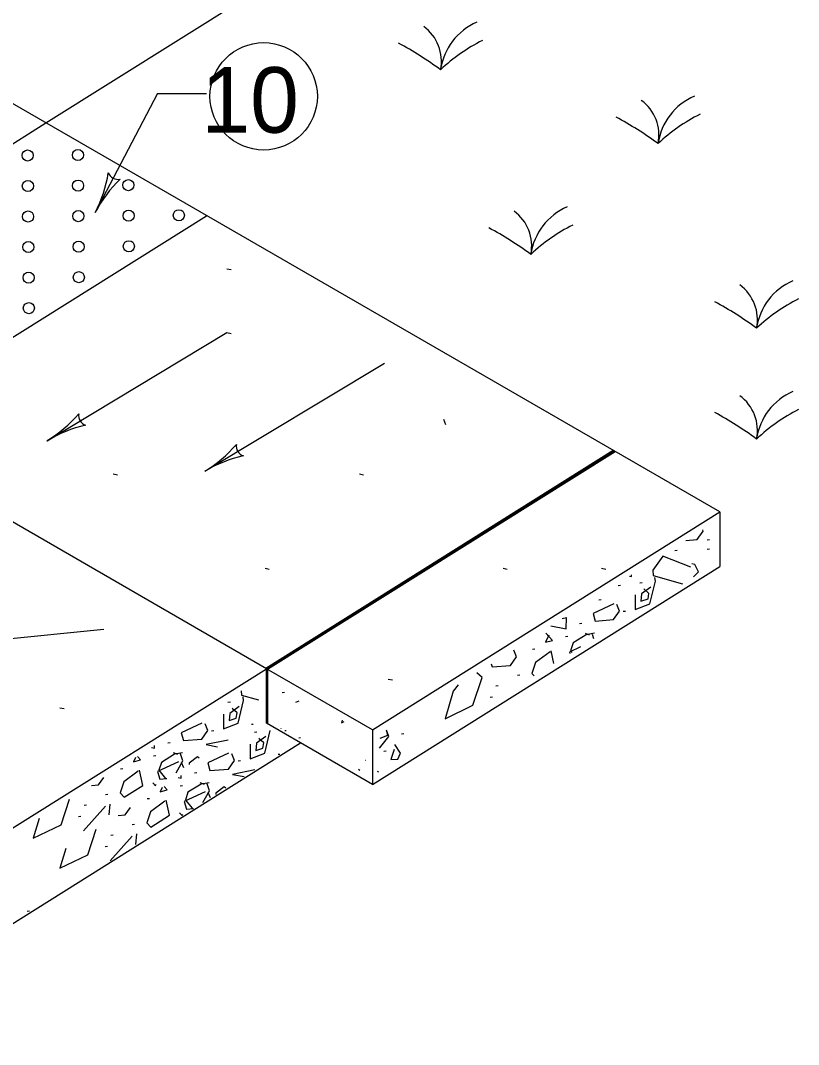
# Model space of a CAD drawing. Extents: x 39.9 to 72.9, y 2.3 to 22.3.
# Drawn here: x 50.543 to 52.867, y 15.448 to 18.508 of the extents above; entities that cross this region are included whole.
import ezdxf

# ---------------------------------------------------------------- set-up
doc = ezdxf.new("R2010")
doc.units = 0
doc.layers.add('Level 1', color=7, linetype='Continuous')
doc.layers.add('Level 2', color=7, linetype='Continuous')

msp = doc.modelspace()

# ---------------------------------------------------------------- linework, layer by layer
at = {"layer": 'Level 1'}
for p, q in [((52.3162, 17.2222), (46.3752, 20.6522)), ((50.6187, 18.2022), (51.8319, 18.9631)), ((51.1594, 17.7662), (51.1718, 17.7638)), ((50.622, 17.2524), (51.1594, 17.5755)), ((51.1594, 17.5755), (51.1718, 17.5731)), ((51.2781, 16.571), (49.6868, 17.4898)), ((51.0932, 17.1609), (51.6306, 17.4841)), ((51.8133, 17.2998), (51.8071, 17.3158)), ((51.2753, 16.5727), (52.3133, 17.2238)), ((51.2781, 16.571), (52.3162, 17.2222)), ((51.2809, 16.5694), (52.319, 17.2205)), ((52.6323, 17.0397), (52.3162, 17.2222)), ((50.8199, 17.1532), (50.8323, 17.1507)), ((51.5556, 17.1532), (51.568, 17.1507)), ((51.5942, 16.3886), (52.6323, 17.0397)), ((52.6323, 17.0397), (52.6323, 16.8763)), ((51.2736, 16.8711), (51.286, 16.8687)), ((51.5942, 16.2252), (52.6323, 16.8763)), ((51.9847, 16.8711), (51.9971, 16.8687)), ((52.279, 16.8711), (52.2914, 16.8687)), ((49.7055, 15.5847), (51.2781, 16.571)), ((51.5942, 16.3886), (51.2781, 16.571)), ((51.2781, 16.4077), (51.2781, 16.571)), ((51.2809, 16.5694), (51.2809, 16.4061)), ((51.6414, 16.5401), (51.6538, 16.5376)), ((50.6605, 16.4542), (50.6729, 16.4518)), ((51.5942, 16.2252), (51.2781, 16.4077)), ((51.5942, 16.3886), (51.5942, 16.2252)), ((49.9427, 15.4477), (51.3798, 16.349))]:
    msp.add_line(p, q, dxfattribs=at)
for points in [[(52.5309, 16.9544), (52.5644, 16.9571)], [(52.5644, 16.9571), (52.5827, 16.9823)], [(52.5827, 16.9823), (52.5811, 16.9862)], [(52.6008, 16.956), (52.5938, 16.9552)], [(52.6008, 16.9283), (52.5938, 16.9274)], [(52.4621, 16.9076), (52.4316, 16.8658)], [(52.5457, 16.8745), (52.4621, 16.9076)], [(52.5046, 16.924), (52.4976, 16.9231)], [(52.4316, 16.8658), (52.4333, 16.8493)], [(52.557, 16.8824), (52.5483, 16.8841)], [(52.5684, 16.8606), (52.557, 16.8824)], [(52.3624, 16.8476), (52.368, 16.8466)], [(52.368, 16.8466), (52.3681, 16.8512)], [(52.4333, 16.8493), (52.5208, 16.825)], [(52.4394, 16.8327), (52.4377, 16.844)], [(52.5532, 16.8451), (52.5684, 16.8606)], [(52.3357, 16.8192), (52.3287, 16.8183)], [(52.3998, 16.8278), (52.3928, 16.8269)], [(52.4264, 16.8144), (52.3985, 16.7944), (52.3959, 16.7726), (52.4177, 16.7796), (52.4203, 16.7961), (52.4055, 16.8092)], [(52.4229, 16.7647), (52.4394, 16.8327)], [(52.278, 16.7764), (52.271, 16.7755)], [(52.3793, 16.7918), (52.3793, 16.7482)], [(52.3151, 16.7647), (52.2533, 16.7359), (52.2594, 16.7133), (52.3143, 16.7176), (52.3326, 16.7429), (52.3247, 16.7629)], [(52.3506, 16.7422), (52.3437, 16.7414)], [(52.3793, 16.7482), (52.4229, 16.7647)], [(52.1743, 16.7227), (52.1613, 16.72)], [(52.1734, 16.6905), (52.1743, 16.7236)], [(52.1275, 16.6986), (52.1734, 16.6905)], [(52.2202, 16.7059), (52.2133, 16.705)], [(52.1213, 16.6716), (52.1109, 16.6498), (52.1318, 16.6551), (52.1126, 16.6768)], [(52.1775, 16.6674), (52.1705, 16.6665)], [(52.2329, 16.6724), (52.1937, 16.648)], [(52.2294, 16.6776), (52.2416, 16.6724)], [(52.2573, 16.6767), (52.2329, 16.6724)], [(52.2555, 16.6603), (52.2512, 16.6732)], [(52.0247, 16.606), (52.0168, 16.6261)], [(52.0791, 16.6289), (52.0722, 16.6281)], [(52.1249, 16.6218), (52.0813, 16.5896)], [(52.1364, 16.5865), (52.1284, 16.6245)], [(52.2162, 16.6359), (52.1827, 16.6204)], [(52.1827, 16.6204), (52.1839, 16.616)], [(52.1937, 16.648), (52.1859, 16.6245)], [(52.1859, 16.6245), (52.1898, 16.6197)], [(52.0064, 16.5807), (52.0247, 16.606)], [(52.0813, 16.5896), (52.0709, 16.5565)], [(51.9219, 16.5443), (51.9065, 16.5586)], [(51.9491, 16.5855), (51.9515, 16.5764)], [(51.9515, 16.5764), (52.0064, 16.5807)], [(51.894, 16.4615), (51.9219, 16.5443)], [(52.0342, 16.5519), (52.0272, 16.5511)], [(52.0709, 16.5565), (52.0775, 16.5499)], [(51.2019, 16.5045), (51.2032, 16.4923)], [(51.3318, 16.4995), (51.3249, 16.4986)], [(51.8357, 16.5042), (51.8112, 16.4214)], [(51.8501, 16.5228), (51.8357, 16.5042)], [(51.9701, 16.5199), (51.9631, 16.519)], [(51.1697, 16.4708), (51.1627, 16.4699)], [(51.1928, 16.4078), (51.2093, 16.4758)], [(51.2032, 16.4923), (51.2536, 16.4783)], [(51.2093, 16.4758), (51.2076, 16.4871)], [(51.3746, 16.4741), (51.3642, 16.4697)], [(51.953, 16.4857), (51.946, 16.4848)], [(51.1963, 16.4575), (51.1684, 16.4374), (51.1658, 16.4157), (51.1875, 16.4226), (51.1902, 16.4392), (51.1753, 16.4523)], [(51.8112, 16.4214), (51.894, 16.4615)], [(51.085, 16.4077), (51.0232, 16.379)], [(51.1024, 16.3859), (51.0946, 16.406)], [(51.1492, 16.4348), (51.1492, 16.3912)], [(51.1492, 16.3912), (51.1928, 16.4078)], [(51.5037, 16.4169), (51.5016, 16.4096)], [(51.5016, 16.4096), (51.5096, 16.4135)], [(51.0232, 16.379), (51.0293, 16.3563)], [(51.0842, 16.3607), (51.1024, 16.3859)], [(51.1205, 16.3853), (51.1136, 16.3844)], [(51.2375, 16.4042), (51.2333, 16.4037)], [(51.2493, 16.3813), (51.2423, 16.3804)], [(51.2724, 16.3182), (51.2889, 16.3862)], [(51.3219, 16.3914), (51.3215, 16.3925)], [(51.3363, 16.3856), (51.3329, 16.3855)], [(51.6407, 16.3721), (51.6362, 16.3872)], [(51.6433, 16.3686), (51.6367, 16.3875)], [(51.6885, 16.3758), (51.6815, 16.3749)], [(50.9901, 16.349), (50.9832, 16.3481)], [(51.0293, 16.3563), (51.0842, 16.3607)], [(51.1636, 16.3578), (51.097, 16.3441)], [(51.097, 16.3441), (51.1318, 16.3379)], [(51.2288, 16.3453), (51.2288, 16.3017)], [(51.2759, 16.3679), (51.248, 16.3479), (51.2454, 16.3261), (51.2671, 16.3331), (51.2698, 16.3496), (51.255, 16.3627)], [(51.3789, 16.3639), (51.3743, 16.3634)], [(51.6149, 16.3335), (51.6433, 16.3686)], [(51.6171, 16.3633), (51.6407, 16.3721)], [(51.6781, 16.3181), (51.6616, 16.3442)], [(50.9339, 16.3352), (50.9433, 16.3336)], [(50.9433, 16.3336), (50.9435, 16.3412)], [(51.0028, 16.3154), (50.9636, 16.291)], [(50.9993, 16.3207), (51.0115, 16.3154)], [(51.0272, 16.3198), (51.0028, 16.3154)], [(51.0281, 16.2954), (51.0211, 16.3163)], [(51.1646, 16.3182), (51.1028, 16.2894)], [(51.1821, 16.2964), (51.1742, 16.3164)], [(51.2288, 16.3017), (51.2724, 16.3182)], [(51.3171, 16.3146), (51.3129, 16.3141)], [(51.635, 16.3245), (51.6281, 16.3236)], [(51.659, 16.3294), (51.6494, 16.2998)], [(51.6703, 16.3007), (51.6781, 16.3181)], [(50.8867, 16.3054), (50.8807, 16.2929)], [(50.8807, 16.2929), (50.9017, 16.2981)], [(50.9017, 16.2981), (50.8922, 16.3088)], [(50.9473, 16.3105), (50.9404, 16.3096)], [(51.0145, 16.2922), (50.9526, 16.2635)], [(50.9636, 16.291), (50.9558, 16.2675)], [(51.0078, 16.2601), (51.0281, 16.2954)], [(51.0304, 16.2743), (51.024, 16.2905)], [(51.0472, 16.2884), (51.0469, 16.2846)], [(51.0716, 16.3076), (51.0472, 16.2884)], [(51.0764, 16.3031), (51.0716, 16.3076)], [(51.1028, 16.2894), (51.1089, 16.2668)], [(51.1638, 16.2711), (51.1821, 16.2964)], [(51.2001, 16.2957), (51.1932, 16.2949)], [(51.5735, 16.297), (51.5722, 16.2968)], [(51.6494, 16.2998), (51.6703, 16.3007)], [(50.849, 16.272), (50.842, 16.2711)], [(50.8948, 16.2649), (50.8512, 16.2327)], [(50.9079, 16.2222), (50.8983, 16.2675)], [(50.9526, 16.2635), (50.9587, 16.2408)], [(50.9558, 16.2675), (50.9758, 16.2431)], [(51.0697, 16.2594), (51.0628, 16.2585)], [(51.1089, 16.2668), (51.1638, 16.2711)], [(51.2432, 16.2683), (51.1766, 16.2546)], [(51.1766, 16.2546), (51.2115, 16.2484)], [(51.5563, 16.2662), (51.5522, 16.2697)], [(51.6132, 16.2618), (51.6097, 16.2639)], [(50.7548, 16.2221), (50.7763, 16.2238)], [(50.7763, 16.2238), (50.7921, 16.2456)], [(50.8512, 16.2327), (50.8407, 16.1996)], [(50.8529, 16.1874), (50.9079, 16.2222)], [(50.9458, 16.2212), (50.9381, 16.2301)], [(50.9468, 16.2249), (50.9447, 16.2205)], [(50.9587, 16.2408), (50.9797, 16.2425)], [(50.9758, 16.2431), (50.9792, 16.2423)], [(51.0135, 16.2456), (51.0229, 16.244)], [(51.0229, 16.244), (51.0231, 16.2517)], [(51.0824, 16.2259), (51.0432, 16.2015)], [(51.0789, 16.2311), (51.0911, 16.2259)], [(51.1068, 16.2302), (51.0824, 16.2259)], [(51.1077, 16.2058), (51.1007, 16.2267)], [(50.8041, 16.195), (50.7971, 16.1941)], [(50.8407, 16.1996), (50.8529, 16.1874)], [(50.9663, 16.2159), (50.9604, 16.2033)], [(50.9604, 16.2033), (50.9813, 16.2086)], [(50.9813, 16.2086), (50.9718, 16.2193)], [(51.0269, 16.2209), (51.02, 16.2201)], [(51.0941, 16.2027), (51.0322, 16.1739)], [(51.0432, 16.2015), (51.0354, 16.178)], [(51.0874, 16.1706), (51.1077, 16.2058)], [(51.11, 16.1847), (51.1037, 16.2009)], [(51.1268, 16.1989), (51.1265, 16.1951)], [(51.1512, 16.218), (51.1268, 16.1989)], [(51.156, 16.2136), (51.1512, 16.218)], [(50.6639, 16.1046), (50.6896, 16.1809)], [(50.7972, 16.1604), (50.7312, 16.0867)], [(50.74, 16.1629), (50.733, 16.1621)], [(50.8077, 16.1346), (50.8111, 16.1665)], [(50.9286, 16.1824), (50.9216, 16.1816)], [(50.9744, 16.1754), (50.9308, 16.1431)], [(50.9875, 16.1327), (50.9779, 16.178)], [(51.0322, 16.1739), (51.0383, 16.1513)], [(51.0354, 16.178), (51.0554, 16.1536)], [(50.8344, 16.1325), (50.8559, 16.1342)], [(50.8559, 16.1342), (50.8717, 16.1561)], [(50.9308, 16.1431), (50.9203, 16.11)], [(50.9325, 16.0978), (50.9875, 16.1327)], [(51.0254, 16.1317), (51.0177, 16.1406)], [(51.0264, 16.1353), (51.0243, 16.131)], [(51.0383, 16.1513), (51.0593, 16.1529)], [(51.0554, 16.1536), (51.0588, 16.1527)], [(50.5985, 16.1234), (50.5811, 16.0645)], [(50.5811, 16.0645), (50.6639, 16.1046)], [(50.7229, 16.1287), (50.7159, 16.1279)], [(50.8837, 16.1054), (50.8767, 16.1046)], [(50.9203, 16.11), (50.9325, 16.0978)], [(50.7435, 16.015), (50.7692, 16.0913)], [(50.8768, 16.0708), (50.8108, 15.9971)], [(50.8196, 16.0734), (50.8126, 16.0725)], [(50.8873, 16.0451), (50.8907, 16.0769)], [(50.8025, 16.0392), (50.7955, 16.0383)], [(50.6781, 16.0338), (50.6607, 15.9749)], [(50.6607, 15.9749), (50.7435, 16.015)], [(50.5696, 15.8459), (50.5631, 15.845)]]:
    msp.add_lwpolyline(points, dxfattribs=at)
for centre in [(50.5642, 18.1048), (50.7143, 18.1061), (50.5649, 18.0136), (50.7149, 18.0149), (50.865, 18.0162), (50.5655, 17.9224), (50.7156, 17.9236), (50.8657, 17.9248), (51.0159, 17.9262), (50.5662, 17.8311), (50.7163, 17.8322), (50.8665, 17.8336), (50.567, 17.7397), (50.7171, 17.7411), (50.5678, 17.6486)]:
    msp.add_circle(centre, 0.0166, dxfattribs=at)
for centre, radius, start, end in [((51.6719, 18.3866), 0.1284, 348.4633, 53.8876), ((51.9778, 18.3357), 0.1818, 113.1649, 172.0268), ((51.1625, 17.497), 1.0723, 53.6749, 61.6054), ((52.1591, 17.9783), 0.5263, 116.6646, 133.3645), ((52.6277, 18.115), 0.1818, 113.1649, 172.0268), ((52.3218, 18.1659), 0.1284, 348.4633, 53.8876), ((51.8124, 17.2763), 1.0723, 53.6749, 61.6054), ((52.809, 17.7576), 0.5263, 116.6646, 133.3645), ((51.9417, 17.8349), 0.1284, 348.4633, 53.8876), ((52.2476, 17.7839), 0.1818, 113.1649, 172.0268), ((51.4323, 16.9452), 1.0723, 53.6749, 61.6054), ((52.4289, 17.4265), 0.5263, 116.6646, 133.3645), ((52.922, 17.5632), 0.1818, 113.1649, 172.0268), ((52.6161, 17.6141), 0.1284, 348.4633, 53.8876), ((52.1067, 16.7245), 1.0723, 53.6749, 61.6054), ((53.1033, 17.2058), 0.5263, 116.6646, 133.3645), ((52.6161, 17.2831), 0.1284, 348.4633, 53.8876), ((52.922, 17.2322), 0.1818, 113.1649, 172.0268), ((52.1067, 16.3934), 1.0723, 53.6749, 61.6054), ((53.1033, 16.8748), 0.5263, 116.6646, 133.3645)]:
    msp.add_arc(centre, radius, start, end, dxfattribs=at)
at = {"layer": 'Level 2'}
for p, q in [((50.9518, 18.2904), (50.7662, 17.9348)), ((50.9518, 18.2904), (51.0988, 18.2904)), ((49.5807, 17.551), (50.6187, 18.2022)), ((50.0609, 17.2738), (51.0989, 17.9249)), ((50.7915, 16.6877), (49.3618, 16.5456))]:
    msp.add_line(p, q, dxfattribs=at)
msp.add_circle((51.2693, 18.2815), 0.1605, dxfattribs=at)
for centre, radius, start, end in [((50.4266, 18.1121), 0.3831, 332.4378, 351.1065), ((51.1059, 17.7576), 0.3831, 133.7849, 152.4316), ((50.8337, 18.064), 0.0306, 201.2123, 283.329), ((50.4266, 18.1121), 0.3831, 332.4255, 332.4378), ((50.4246, 17.5807), 0.3831, 301.0235, 319.6923), ((50.7469, 17.3274), 0.0306, 169.7981, 251.9148), ((50.8195, 16.9241), 0.3831, 102.3706, 121.0174), ((50.4246, 17.5807), 0.3831, 301.0113, 301.0235), ((50.8957, 17.4892), 0.3831, 301.0235, 319.6923), ((51.2181, 17.236), 0.0306, 169.7981, 251.9148), ((51.2906, 16.8326), 0.3831, 102.3706, 121.0174), ((50.8957, 17.4892), 0.3831, 301.0113, 301.0235)]:
    msp.add_arc(centre, radius, start, end, dxfattribs=at)

# ---------------------------------------------------------------- texts
msp.add_text('10', height=0.196, dxfattribs=at).set_placement((51.0831, 18.1729))

doc.saveas('drawing.dxf')
